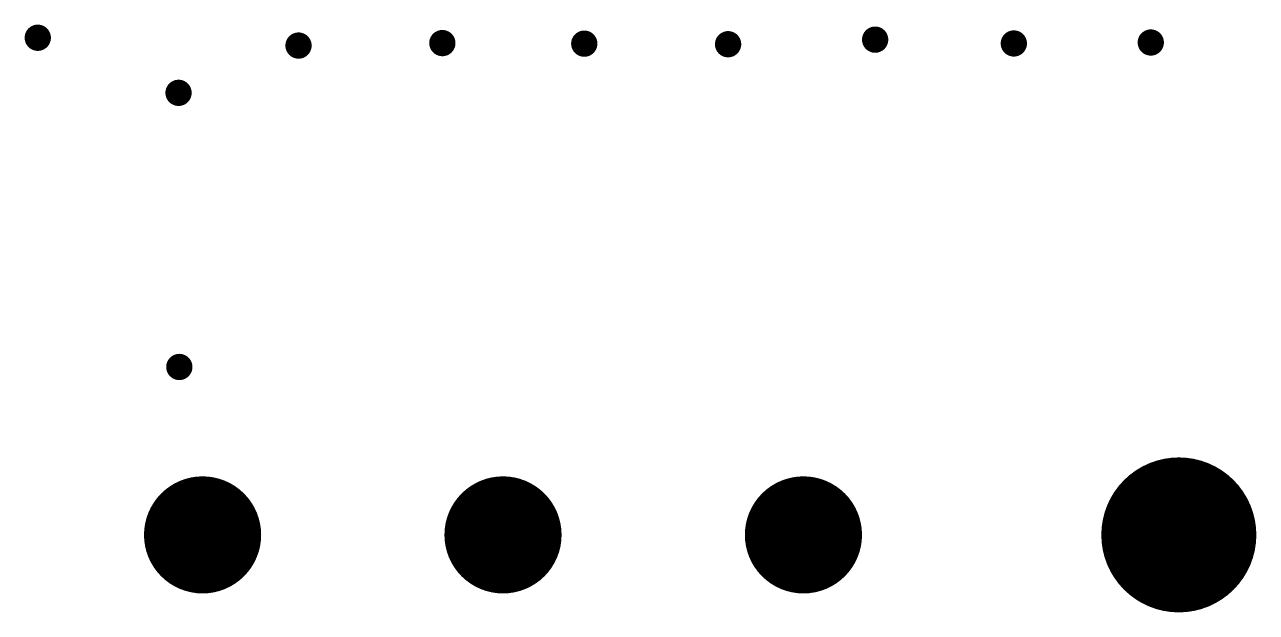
# Model space of a CAD drawing. Header units: inches. Extents: x -10 to 237, y -10 to 218.
# Drawn here: x 172.43 to 188.83, y 126.92 to 134.75 of the extents above; entities that cross this region are included whole.
import ezdxf

# ---------------------------------------------------------------- set-up
doc = ezdxf.new("R2010")
doc.units = ezdxf.units.IN
doc.header["$MEASUREMENT"] = 0
doc.layers.get('0').update_dxf_attribs({"color": 1})
doc.layers.add('1_DRL', color=12, linetype='Continuous')
doc.layers.add('3_GBS', color=52, linetype='Continuous')

# ---------------------------------------------------------------- blocks, each defined once
blk = doc.blocks.new('D11ROUND0_35001X0_35001')
at = {"const_width": 0.175005}
blk.add_lwpolyline([(0.087502, 0, 1), (-0.087502, 0, 1), (0.087502, 0)], format="xyb", dxfattribs=at)
blk = doc.blocks.new('D13ROUND1_1X1_1')
at = {"const_width": 0.55}
blk.add_lwpolyline([(0.275, 0, 1), (-0.275, 0, 1), (0.275, 0)], format="xyb", dxfattribs=at)
blk = doc.blocks.new('D14ROUND1_4X1_4')
at = {"const_width": 0.7}
blk.add_lwpolyline([(0.35, 0, 1), (-0.35, 0, 1), (0.35, 0)], format="xyb", dxfattribs=at)
blk = doc.blocks.new('D72ROUND2_06499X2_06499')
at = {"const_width": 1.032495}
blk.add_lwpolyline([(0.516247, 0, 1), (-0.516247, 0, 1), (0.516247, 0)], format="xyb", dxfattribs=at)
blk = doc.blocks.new('D74ROUND1_5605X1_5605')
at = {"const_width": 0.78025}
blk.add_lwpolyline([(0.390125, 0, 1), (-0.390125, 0, 1), (0.390125, 0)], format="xyb", dxfattribs=at)

msp = doc.modelspace()

# ---------------------------------------------------------------- block references
at = {"layer": '1_DRL'}
for name, p in [('D11ROUND0_35001X0_35001', (172.60009, 134.57585)), ('D11ROUND0_35001X0_35001', (177.98743, 134.50473)), ('D11ROUND0_35001X0_35001', (179.87719, 134.49711)), ('D11ROUND0_35001X0_35001', (181.79235, 134.48949)), ('D11ROUND0_35001X0_35001', (183.75069, 134.55045)), ('D11ROUND0_35001X0_35001', (185.59727, 134.49965)), ('D11ROUND0_35001X0_35001', (187.42099, 134.51235)), ('D11ROUND0_35001X0_35001', (176.07227, 134.47171)), ('D11ROUND0_35001X0_35001', (174.47461, 133.84179)), ('D11ROUND0_35001X0_35001', (174.48477, 130.18927)), ('D14ROUND1_4X1_4', (187.79437, 127.95153)), ('D13ROUND1_1X1_1', (174.79465, 127.95153)), ('D13ROUND1_1X1_1', (178.79515, 127.95153)), ('D13ROUND1_1X1_1', (182.79565, 127.95153))]:
    msp.add_blockref(name, p, dxfattribs=at)
at = {"layer": '3_GBS'}
for name, p in [('D72ROUND2_06499X2_06499', (187.79437, 127.95153)), ('D74ROUND1_5605X1_5605', (174.79465, 127.95153)), ('D74ROUND1_5605X1_5605', (178.79515, 127.95153)), ('D74ROUND1_5605X1_5605', (182.79565, 127.95153))]:
    msp.add_blockref(name, p, dxfattribs=at)

doc.saveas('drawing.dxf')
